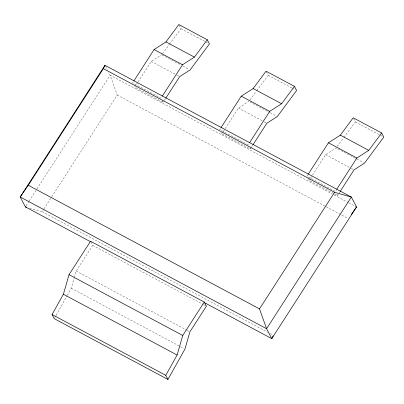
<?xml version="1.0" encoding="UTF-8"?>
<svg xmlns="http://www.w3.org/2000/svg" width="404" height="404" viewBox="0 0 404 404"><rect width="100%" height="100%" fill="white"/><g stroke="black" fill="none" stroke-linecap="round" stroke-linejoin="round"><path stroke-width="0.3" stroke-dasharray="2.02 1.52" d="M67.291 295.294L71.245 288.234L74.139 278.154M74.311 277.563L76.184 271.039L92.708 245.374L91.087 242.279M54.833 317.549L55.742 315.918M56.05 315.378L66.988 295.834M26.078 205.823L28.8 201.591M29.144 201.066L36.633 189.431M36.971 188.9L110.161 75.205L108.721 72.457M29.583 208.075L42.152 211.661L43.516 209.54M43.859 209.009L51.364 197.344M51.707 196.814L117.231 95.031L110.161 75.205L332.068 193.869M133.249 81.916L132.568 82.977L160.994 98.177L161.676 97.117M137.764 82.386L134.729 87.097L163.16 102.298L164.17 100.727M138.102 81.861L151.253 61.433L161.701 54.717M164.509 100.207L165.519 98.632M220.427 128.533L219.746 129.593L248.172 144.794L249.197 143.203M251.349 147.349L250.339 148.919L221.912 133.719L222.922 132.143M223.261 131.623L224.947 129.002M225.286 128.477L238.436 108.05L248.884 101.338M251.687 146.824L252.702 145.253M307.949 174.619L306.924 176.21L335.355 191.415L336.381 189.819M333.694 193.491L309.09 180.336L310.1 178.765M310.439 178.24L312.125 175.619M312.464 175.099L325.614 154.666L336.062 147.955L363.398 162.575M334.239 193.784L337.522 195.536L338.87 193.44M339.203 192.92L339.88 191.87M162.443 53.717L169.13 44.708M169.498 44.203L181.012 28.684L179.118 25.078M249.995 99.833L256.308 91.324M256.681 90.824L268.19 75.301L266.297 71.695M337.178 146.455L343.491 137.941M343.86 137.441L355.374 121.922L353.475 118.311M181.012 28.684L205.065 41.546M205.611 41.839L207.802 43.011M268.19 75.301L291.698 87.875M292.249 88.168L295.526 89.92M355.374 121.922L382.704 136.537M162.251 55.01L180.835 64.953M183.022 66.12L189.037 69.337M249.975 101.924L269.655 112.448M270.205 112.736L276.765 116.246M151.253 61.433L176.402 74.881M176.947 75.169L179.684 76.634M238.436 108.05L263.585 121.498M264.13 121.791L266.862 123.25M325.614 154.666L350.763 168.114M351.308 168.407L354.04 169.872M334.295 195.056L348.197 202.495M348.753 202.793L355.985 206.656M117.231 95.031L325.659 206.489M326.215 206.782L347.889 218.377M42.152 211.661L267.812 332.325M270.034 333.517L273.367 335.3M92.708 245.374L203.096 304.399M203.651 304.697L205.868 305.884M76.184 271.039L186.572 330.068M187.128 330.361L189.9 331.846M71.245 288.234L179.962 346.374M180.517 346.667L183.845 348.45M336.709 193.991L337.522 195.536M308.55 179.305L309.09 180.336M249.798 147.889L250.339 148.919M221.372 132.684L221.912 133.719M162.347 100.753L163.16 102.298M105.545 66.407L107.277 69.71"/><path stroke-width="0.61" d="M63.403 294.243L69.033 274.664L90.547 241.249L204.257 302.056L206.424 306.181L189.9 331.846L184.956 349.041L167.938 379.442L54.222 318.635L52.06 314.509L63.403 294.243L177.119 355.05L165.771 375.316L167.938 379.442M177.119 355.05L182.749 335.466L204.257 302.056M90.466 241.678L25.396 206.883L20.2 196.985L28.295 185.264L103.373 68.64L104.964 65.307L351.344 197.056L356.54 206.954L271.776 338.628L204.48 302.641M273.104 335.855L271.776 338.628L266.579 328.73L259.509 308.903L28.295 185.264M104.964 65.307L20.2 196.985L266.579 328.73L351.344 197.056L334.588 192.279L103.373 68.64M133.931 80.85L154.076 49.561L165.973 41.915L178.846 24.558L207.277 39.764L209.439 43.885L190.132 69.922L179.684 76.634L165.857 98.111M162.363 96.056L182.507 64.761L194.4 57.121L207.277 39.764M221.114 127.472L241.259 96.177L253.151 88.537L266.029 71.18L294.455 86.38L296.622 90.506L277.311 116.539L266.862 123.25L253.035 144.728M249.541 142.673L269.685 111.383L281.583 103.737L294.455 86.38M308.292 174.089L328.437 142.799L340.335 135.153L353.207 117.796L381.634 132.997L383.8 137.123L364.489 163.155L354.04 169.872L340.219 191.344M259.509 308.903L334.588 192.279M336.719 189.289L356.863 157.999L368.761 150.354L381.634 132.997M351.263 214.595L356.54 206.954M25.396 206.883L26.593 207.222M165.973 41.915L194.4 57.121M253.151 88.537L281.583 103.737M340.335 135.153L368.761 150.354M154.076 49.561L182.507 64.761M241.259 96.177L269.685 111.383M328.437 142.799L356.863 157.999M69.033 274.664L182.749 335.466M52.06 314.509L165.771 375.316"/></g></svg>
